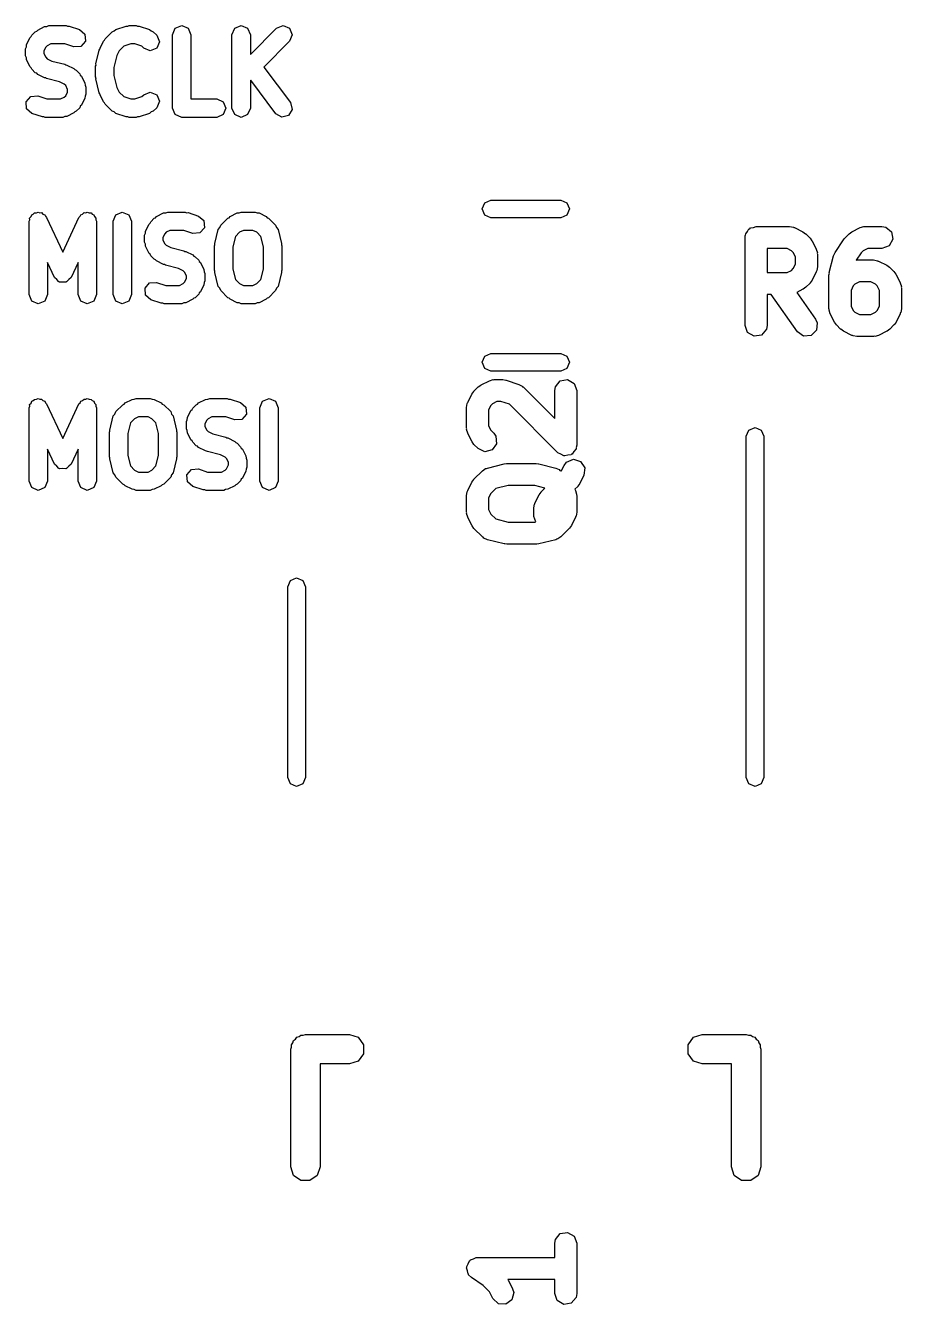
# Model space of a CAD drawing. Extents: x 83.3 to 116.7, y -116.6 to -83.3.
# Drawn here: x 88.6 to 94.56, y -107.74 to -99.03 of the extents above; entities that cross this region are included whole.
import ezdxf

# ---------------------------------------------------------------- set-up
doc = ezdxf.new("R2010")
doc.units = 0
doc.layers.add('BLACK', color=7, linetype='CONTINUOUS')

msp = doc.modelspace()

# ---------------------------------------------------------------- linework, layer by layer
at = {"layer": 'BLACK', "linetype": 'CONTINUOUS'}
for p, q in [((88.6018, -99.1585), (88.6256, -99.1109)), ((88.6256, -99.1109), (88.6334, -99.1041)), ((88.6334, -99.1041), (88.6374, -99.0946)), ((88.6374, -99.0946), (88.6612, -99.0708)), ((88.6612, -99.0708), (88.6707, -99.0669)), ((88.6707, -99.0669), (88.6774, -99.0591)), ((88.6774, -99.0591), (88.725, -99.0353)), ((88.725, -99.0353), (88.7395, -99.0343)), ((88.7395, -99.0343), (88.753, -99.0287)), ((88.753, -99.0287), (88.872, -99.0287)), ((88.872, -99.0287), (88.8815, -99.0326)), ((88.8815, -99.0326), (88.8918, -99.0319)), ((88.8918, -99.0319), (88.9632, -99.0557)), ((88.9632, -99.0557), (88.9994, -99.087)), ((88.9994, -99.087), (89.0027, -99.1348)), ((89.1374, -99.1184), (89.185, -99.0708)), ((89.185, -99.0708), (89.1984, -99.0652)), ((89.1984, -99.0652), (89.2094, -99.0557)), ((89.2094, -99.0557), (89.2808, -99.0319)), ((89.2808, -99.0319), (89.2911, -99.0326)), ((89.2911, -99.0326), (89.3006, -99.0287)), ((89.3006, -99.0287), (89.3482, -99.0287)), ((89.3482, -99.0287), (89.3577, -99.0326)), ((89.3577, -99.0326), (89.368, -99.0319)), ((89.368, -99.0319), (89.4394, -99.0557)), ((89.4394, -99.0557), (89.4504, -99.0652)), ((89.4504, -99.0652), (89.4638, -99.0708)), ((89.4638, -99.0708), (89.4876, -99.0946)), ((89.4876, -99.0946), (89.506, -99.1388)), ((89.5952, -99.0912), (89.6135, -99.047)), ((89.5952, -99.5912), (89.5952, -99.0912)), ((89.6135, -99.047), (89.6577, -99.0287)), ((89.6577, -99.0287), (89.7019, -99.047)), ((89.7019, -99.047), (89.7202, -99.0912)), ((89.7202, -99.0912), (89.7202, -99.5287)), ((90, -99.0912), (90.0183, -99.047)), ((90, -99.5912), (90, -99.0912)), ((90.0183, -99.047), (90.0625, -99.0287)), ((90.0625, -99.0287), (90.1067, -99.047)), ((90.1067, -99.047), (90.125, -99.0912)), ((90.125, -99.226), (90.304, -99.047)), ((90.125, -99.0912), (90.125, -99.226)), ((90.304, -99.047), (90.3482, -99.0287)), ((90.3482, -99.0287), (90.3924, -99.047)), ((90.3924, -99.047), (90.4107, -99.0912)), ((90.4107, -99.0912), (90.3924, -99.1354)), ((88.5952, -99.1864), (88.6008, -99.173)), ((88.5952, -99.234), (88.5952, -99.1864)), ((88.6008, -99.173), (88.6018, -99.1585)), ((88.7329, -99.1758), (88.7202, -99.2012)), ((88.7424, -99.1664), (88.7329, -99.1758)), ((88.7677, -99.1537), (88.7424, -99.1664)), ((88.8619, -99.1537), (88.7677, -99.1537)), ((88.9237, -99.1743), (88.8619, -99.1537)), ((88.9714, -99.1709), (88.9237, -99.1743)), ((89.0027, -99.1348), (88.9714, -99.1709)), ((89.0733, -99.2903), (89.0971, -99.1951)), ((89.0971, -99.1951), (89.1013, -99.1894)), ((89.1013, -99.1894), (89.1018, -99.1823)), ((89.1018, -99.1823), (89.1256, -99.1347)), ((89.1256, -99.1347), (89.1334, -99.1279)), ((89.1334, -99.1279), (89.1374, -99.1184)), ((89.2629, -99.1696), (89.2329, -99.1996)), ((89.3107, -99.1537), (89.2629, -99.1696)), ((89.3381, -99.1537), (89.3107, -99.1537)), ((89.3859, -99.1696), (89.3381, -99.1537)), ((89.3993, -99.183), (89.3859, -99.1696)), ((89.4435, -99.2013), (89.3993, -99.183)), ((89.4876, -99.183), (89.4435, -99.2013)), ((89.506, -99.1388), (89.4876, -99.183)), ((90.3924, -99.1354), (90.2165, -99.3113)), ((88.6008, -99.2475), (88.5952, -99.234)), ((88.6018, -99.262), (88.6008, -99.2475)), ((88.6256, -99.3096), (88.6018, -99.262)), ((88.7202, -99.2012), (88.7202, -99.2193)), ((88.7202, -99.2193), (88.7329, -99.2446)), ((88.7329, -99.2446), (88.7424, -99.2541)), ((88.7424, -99.2541), (88.7748, -99.2703)), ((88.7748, -99.2703), (88.8634, -99.2925)), ((89.2167, -99.2321), (89.1964, -99.3132)), ((89.2329, -99.1996), (89.2167, -99.2321)), ((88.6334, -99.3164), (88.6256, -99.3096)), ((88.6374, -99.3259), (88.6334, -99.3164)), ((88.6612, -99.3497), (88.6374, -99.3259)), ((88.6707, -99.3536), (88.6612, -99.3497)), ((88.6774, -99.3614), (88.6707, -99.3536)), ((88.725, -99.3852), (88.6774, -99.3614)), ((88.8634, -99.2925), (88.8691, -99.2967)), ((88.8691, -99.2967), (88.8762, -99.2972)), ((88.8762, -99.2972), (88.9238, -99.321)), ((88.9238, -99.321), (88.9305, -99.3288)), ((88.9305, -99.3288), (88.94, -99.3327)), ((88.94, -99.3327), (88.9638, -99.3565)), ((88.9638, -99.3565), (88.9678, -99.366)), ((88.9678, -99.366), (88.9755, -99.3728)), ((88.9755, -99.3728), (88.9994, -99.4204)), ((89.0714, -99.3055), (89.0745, -99.2982)), ((89.0714, -99.3769), (89.0714, -99.3055)), ((89.0745, -99.2982), (89.0733, -99.2903)), ((89.1964, -99.3132), (89.1964, -99.3692)), ((89.1964, -99.3692), (89.2167, -99.4503)), ((90.2165, -99.3113), (90.3982, -99.5537)), ((88.7321, -99.3857), (88.725, -99.3852)), ((88.7378, -99.3899), (88.7321, -99.3857)), ((88.8264, -99.4121), (88.7378, -99.3899)), ((88.8588, -99.4283), (88.8264, -99.4121)), ((88.8683, -99.4377), (88.8588, -99.4283)), ((88.881, -99.4631), (88.8683, -99.4377)), ((88.9994, -99.4204), (89.0004, -99.4349)), ((89.0004, -99.4349), (89.006, -99.4483)), ((89.006, -99.4483), (89.006, -99.496)), ((89.0745, -99.3842), (89.0714, -99.3769)), ((89.0733, -99.3921), (89.0745, -99.3842)), ((89.0971, -99.4873), (89.0733, -99.3921)), ((89.2167, -99.4503), (89.2329, -99.4827)), ((90.1272, -99.4006), (90.125, -99.4028)), ((90.125, -99.4028), (90.125, -99.5912)), ((90.2982, -99.6287), (90.1272, -99.4006)), ((88.5984, -99.5476), (88.6298, -99.5115)), ((88.6298, -99.5115), (88.6775, -99.5081)), ((88.6775, -99.5081), (88.7393, -99.5287)), ((88.7393, -99.5287), (88.8335, -99.5287)), ((88.8335, -99.5287), (88.8588, -99.516)), ((88.8588, -99.516), (88.8683, -99.5065)), ((88.8683, -99.5065), (88.881, -99.4812)), ((88.881, -99.4812), (88.881, -99.4631)), ((88.9994, -99.5239), (88.9755, -99.5715)), ((89.0004, -99.5094), (88.9994, -99.5239)), ((89.006, -99.496), (89.0004, -99.5094)), ((89.1013, -99.493), (89.0971, -99.4873)), ((89.1018, -99.5001), (89.1013, -99.493)), ((89.1256, -99.5477), (89.1018, -99.5001)), ((89.2329, -99.4827), (89.2629, -99.5128)), ((89.2629, -99.5128), (89.3107, -99.5287)), ((89.3107, -99.5287), (89.3381, -99.5287)), ((89.3381, -99.5287), (89.3859, -99.5128)), ((89.3859, -99.5128), (89.3993, -99.4994)), ((89.3993, -99.4994), (89.4435, -99.4811)), ((89.4435, -99.4811), (89.4876, -99.4994)), ((89.4876, -99.4994), (89.506, -99.5436)), ((89.506, -99.5436), (89.4876, -99.5878)), ((89.7202, -99.5287), (89.8958, -99.5287)), ((89.8958, -99.5287), (89.94, -99.547)), ((89.94, -99.547), (89.9583, -99.5912)), ((88.6018, -99.5953), (88.5984, -99.5476)), ((88.638, -99.6267), (88.6018, -99.5953)), ((88.7094, -99.6505), (88.638, -99.6267)), ((88.9238, -99.6233), (88.8762, -99.6471)), ((88.9305, -99.6155), (88.9238, -99.6233)), ((88.94, -99.6116), (88.9305, -99.6155)), ((88.9638, -99.5878), (88.94, -99.6116)), ((88.9678, -99.5783), (88.9638, -99.5878)), ((88.9755, -99.5715), (88.9678, -99.5783)), ((89.1334, -99.5545), (89.1256, -99.5477)), ((89.1374, -99.564), (89.1334, -99.5545)), ((89.185, -99.6116), (89.1374, -99.564)), ((89.1984, -99.6171), (89.185, -99.6116)), ((89.2094, -99.6267), (89.1984, -99.6171)), ((89.2808, -99.6505), (89.2094, -99.6267)), ((89.4394, -99.6267), (89.368, -99.6505)), ((89.4504, -99.6171), (89.4394, -99.6267)), ((89.4638, -99.6116), (89.4504, -99.6171)), ((89.4876, -99.5878), (89.4638, -99.6116)), ((89.6135, -99.6354), (89.5952, -99.5912)), ((89.9583, -99.5912), (89.94, -99.6354)), ((90.0183, -99.6354), (90, -99.5912)), ((90.125, -99.5912), (90.1067, -99.6354)), ((90.3394, -99.6531), (90.2982, -99.6287)), ((90.4101, -99.6), (90.3857, -99.6412)), ((90.3982, -99.5537), (90.4101, -99.6)), ((88.7197, -99.6498), (88.7094, -99.6505)), ((88.7292, -99.6537), (88.7197, -99.6498)), ((88.8482, -99.6537), (88.7292, -99.6537)), ((88.8617, -99.6481), (88.8482, -99.6537)), ((88.8762, -99.6471), (88.8617, -99.6481)), ((89.2911, -99.6498), (89.2808, -99.6505)), ((89.3006, -99.6537), (89.2911, -99.6498)), ((89.3482, -99.6537), (89.3006, -99.6537)), ((89.3577, -99.6498), (89.3482, -99.6537)), ((89.368, -99.6505), (89.3577, -99.6498)), ((89.6577, -99.6537), (89.6135, -99.6354)), ((89.8958, -99.6537), (89.6577, -99.6537)), ((89.94, -99.6354), (89.8958, -99.6537)), ((90.0625, -99.6537), (90.0183, -99.6354)), ((90.1067, -99.6354), (90.0625, -99.6537)), ((90.3857, -99.6412), (90.3394, -99.6531)), ((91.7027, -100.277), (91.7203, -100.235)), ((91.7203, -100.235), (91.7627, -100.218)), ((91.7627, -100.218), (92.2373, -100.218)), ((92.2373, -100.218), (92.2797, -100.235)), ((92.2797, -100.235), (92.2973, -100.277)), ((88.6228, -100.34), (88.6321, -100.33)), ((88.6321, -100.33), (88.6374, -100.317)), ((88.6374, -100.317), (88.6476, -100.313)), ((88.6476, -100.313), (88.6551, -100.305)), ((88.6551, -100.305), (88.6688, -100.304)), ((88.6688, -100.304), (88.6815, -100.299)), ((88.6815, -100.299), (88.6918, -100.303)), ((88.6918, -100.303), (88.7029, -100.302)), ((88.7029, -100.302), (88.713, -100.312)), ((88.713, -100.312), (88.7257, -100.317)), ((88.7257, -100.317), (88.73, -100.327)), ((88.73, -100.327), (88.7382, -100.335)), ((88.9582, -100.335), (88.9664, -100.327)), ((88.9664, -100.327), (88.9707, -100.317)), ((88.9707, -100.317), (88.9834, -100.312)), ((88.9834, -100.312), (88.9935, -100.302)), ((88.9935, -100.302), (89.0046, -100.303)), ((89.0046, -100.303), (89.0149, -100.299)), ((89.0149, -100.299), (89.0276, -100.304)), ((89.0276, -100.304), (89.0413, -100.305)), ((89.0413, -100.305), (89.0488, -100.313)), ((89.0488, -100.313), (89.0591, -100.317)), ((89.0591, -100.317), (89.0643, -100.33)), ((89.0643, -100.33), (89.0736, -100.34)), ((89.1905, -100.361), (89.2088, -100.317)), ((89.2088, -100.317), (89.253, -100.299)), ((89.253, -100.299), (89.2972, -100.317)), ((89.2972, -100.317), (89.3155, -100.361)), ((89.4802, -100.337), (89.4869, -100.329)), ((89.4869, -100.329), (89.5345, -100.305)), ((89.5345, -100.305), (89.5491, -100.304)), ((89.5491, -100.304), (89.5625, -100.299)), ((89.5625, -100.299), (89.6815, -100.299)), ((89.6815, -100.299), (89.691, -100.303)), ((89.691, -100.303), (89.7013, -100.302)), ((89.7013, -100.302), (89.7727, -100.326)), ((89.7727, -100.326), (89.8089, -100.357)), ((89.9802, -100.337), (89.9869, -100.329)), ((89.9869, -100.329), (90.0345, -100.305)), ((90.0345, -100.305), (90.0491, -100.304)), ((90.0491, -100.304), (90.0625, -100.299)), ((90.0625, -100.299), (90.1577, -100.299)), ((90.1577, -100.299), (90.1712, -100.304)), ((90.1712, -100.304), (90.1857, -100.305)), ((90.1857, -100.305), (90.2333, -100.329)), ((90.2333, -100.329), (90.24, -100.337)), ((91.7203, -100.32), (91.7027, -100.277)), ((91.7627, -100.337), (91.7203, -100.32)), ((92.2797, -100.32), (92.2373, -100.337)), ((92.2973, -100.277), (92.2797, -100.32)), ((88.619, -100.361), (88.6233, -100.351)), ((88.619, -100.861), (88.619, -100.361)), ((88.6233, -100.351), (88.6228, -100.34)), ((88.7382, -100.335), (88.8482, -100.571)), ((88.8482, -100.571), (88.9582, -100.335)), ((89.0736, -100.34), (89.0731, -100.351)), ((89.0731, -100.351), (89.0774, -100.361)), ((89.0774, -100.361), (89.0774, -100.861)), ((89.1905, -100.861), (89.1905, -100.361)), ((89.3155, -100.361), (89.3155, -100.861)), ((89.4114, -100.428), (89.4352, -100.381)), ((89.4352, -100.381), (89.4429, -100.374)), ((89.4429, -100.374), (89.4469, -100.365)), ((89.4469, -100.365), (89.4707, -100.341)), ((89.4707, -100.341), (89.4802, -100.337)), ((89.8123, -100.405), (89.7809, -100.441)), ((89.8089, -100.357), (89.8123, -100.405)), ((89.8828, -100.513), (89.9066, -100.417)), ((89.9066, -100.417), (89.9166, -100.404)), ((89.9166, -100.404), (89.9231, -100.388)), ((89.9231, -100.388), (89.9707, -100.341)), ((89.9707, -100.341), (89.9802, -100.337)), ((90.24, -100.337), (90.2496, -100.341)), ((90.2496, -100.341), (90.2972, -100.388)), ((90.2972, -100.388), (90.3036, -100.404)), ((90.3036, -100.404), (90.3136, -100.417)), ((90.3136, -100.417), (90.3374, -100.513)), ((92.2373, -100.337), (91.7627, -100.337)), ((93.5092, -100.431), (93.519, -100.414)), ((93.519, -100.414), (93.5253, -100.412)), ((93.5253, -100.412), (93.5297, -100.406)), ((93.5297, -100.406), (93.5489, -100.403)), ((93.5489, -100.403), (93.5672, -100.396)), ((93.5672, -100.396), (93.7958, -100.396)), ((93.7958, -100.396), (93.8214, -100.401)), ((93.8214, -100.401), (93.8248, -100.404)), ((93.8248, -100.404), (93.8293, -100.404)), ((93.8293, -100.404), (93.8864, -100.433)), ((94.2194, -100.433), (94.2765, -100.404)), ((94.2765, -100.404), (94.3015, -100.397)), ((94.3015, -100.397), (94.3058, -100.398)), ((94.3058, -100.398), (94.31, -100.396)), ((94.31, -100.396), (94.4243, -100.396)), ((94.4243, -100.396), (94.45, -100.401)), ((94.45, -100.401), (94.4893, -100.434)), ((89.4048, -100.456), (89.4103, -100.443)), ((89.4048, -100.504), (89.4048, -100.456)), ((89.4103, -100.517), (89.4048, -100.504)), ((89.4103, -100.443), (89.4114, -100.428)), ((89.5424, -100.446), (89.5298, -100.471)), ((89.5298, -100.471), (89.5298, -100.489)), ((89.5298, -100.489), (89.5424, -100.515)), ((89.5519, -100.436), (89.5424, -100.446)), ((89.5773, -100.424), (89.5519, -100.436)), ((89.6714, -100.424), (89.5773, -100.424)), ((89.7332, -100.444), (89.6714, -100.424)), ((89.7809, -100.441), (89.7332, -100.444)), ((90.0237, -100.465), (90.006, -100.536)), ((90.0519, -100.436), (90.0237, -100.465)), ((90.0773, -100.424), (90.0519, -100.436)), ((90.143, -100.424), (90.0773, -100.424)), ((90.1683, -100.436), (90.143, -100.424)), ((90.1965, -100.465), (90.1683, -100.436)), ((90.2143, -100.536), (90.1965, -100.465)), ((93.4922, -100.471), (93.4939, -100.462)), ((93.4922, -101.071), (93.4922, -100.471)), ((93.4933, -100.458), (93.495, -100.456)), ((93.4939, -100.462), (93.4933, -100.458)), ((93.495, -100.456), (93.4967, -100.446)), ((93.4967, -100.446), (93.5092, -100.431)), ((93.8864, -100.433), (93.9044, -100.446)), ((93.9044, -100.446), (93.9059, -100.447)), ((93.9059, -100.447), (93.9345, -100.476)), ((93.9345, -100.476), (93.9474, -100.494)), ((93.9474, -100.494), (93.9486, -100.495)), ((93.9486, -100.495), (93.9771, -100.552)), ((94.1048, -100.573), (94.1619, -100.487)), ((94.1619, -100.487), (94.1698, -100.479)), ((94.1698, -100.479), (94.1713, -100.476)), ((94.1713, -100.476), (94.1999, -100.447)), ((94.1999, -100.447), (94.2182, -100.434)), ((94.2182, -100.434), (94.2194, -100.433)), ((94.4982, -100.484), (94.4725, -100.529)), ((94.4893, -100.434), (94.4982, -100.484)), ((89.4114, -100.532), (89.4103, -100.517)), ((89.4352, -100.58), (89.4114, -100.532)), ((89.4429, -100.586), (89.4352, -100.58)), ((89.4469, -100.596), (89.4429, -100.586)), ((89.5424, -100.515), (89.5519, -100.524)), ((89.5519, -100.524), (89.5843, -100.54)), ((89.5843, -100.54), (89.6729, -100.562)), ((89.6729, -100.562), (89.6786, -100.567)), ((89.6786, -100.567), (89.6857, -100.567)), ((89.6857, -100.567), (89.7333, -100.591)), ((89.7333, -100.591), (89.74, -100.599)), ((89.881, -100.528), (89.884, -100.521)), ((89.881, -100.695), (89.881, -100.528)), ((89.884, -100.521), (89.8828, -100.513)), ((90.006, -100.536), (90.006, -100.687)), ((90.2143, -100.687), (90.2143, -100.536)), ((90.3374, -100.513), (90.3363, -100.521)), ((90.3363, -100.521), (90.3393, -100.528)), ((90.3393, -100.528), (90.3393, -100.695)), ((93.6422, -100.546), (93.6422, -100.711)), ((93.7781, -100.546), (93.6422, -100.546)), ((93.8085, -100.562), (93.7781, -100.546)), ((93.8198, -100.573), (93.8085, -100.562)), ((93.835, -100.603), (93.8198, -100.573)), ((93.9771, -100.552), (93.9846, -100.577)), ((93.9846, -100.577), (93.9835, -100.581)), ((93.9835, -100.581), (93.985, -100.586)), ((93.985, -100.586), (93.985, -100.671)), ((94.0944, -100.596), (94.1047, -100.573)), ((94.1047, -100.573), (94.1048, -100.573)), ((94.2826, -100.576), (94.2493, -100.626)), ((94.2973, -100.562), (94.2826, -100.576)), ((94.3277, -100.546), (94.2973, -100.562)), ((94.4243, -100.546), (94.3277, -100.546)), ((94.4725, -100.529), (94.4243, -100.546)), ((88.7916, -100.745), (88.744, -100.643)), ((88.744, -100.643), (88.744, -100.861)), ((88.9524, -100.643), (88.9048, -100.745)), ((88.9524, -100.861), (88.9524, -100.643)), ((89.4707, -100.62), (89.4469, -100.596)), ((89.4802, -100.624), (89.4707, -100.62)), ((89.4869, -100.631), (89.4802, -100.624)), ((89.5345, -100.655), (89.4869, -100.631)), ((89.5416, -100.656), (89.5345, -100.655)), ((89.5473, -100.66), (89.5416, -100.656)), ((89.6359, -100.682), (89.5473, -100.66)), ((89.74, -100.599), (89.7496, -100.603)), ((89.7496, -100.603), (89.7734, -100.627)), ((89.7734, -100.627), (89.7773, -100.636)), ((89.7773, -100.636), (89.7851, -100.643)), ((89.7851, -100.643), (89.8089, -100.69)), ((93.8198, -100.684), (93.835, -100.654)), ((93.835, -100.654), (93.835, -100.603)), ((93.985, -100.671), (93.9805, -100.697)), ((94.0659, -100.71), (94.0944, -100.596)), ((94.2493, -100.626), (94.2529, -100.625)), ((94.2529, -100.625), (94.3672, -100.625)), ((94.3672, -100.625), (94.3928, -100.63)), ((94.3928, -100.63), (94.3963, -100.632)), ((94.3963, -100.632), (94.4007, -100.633)), ((94.4007, -100.633), (94.4579, -100.661)), ((94.4579, -100.661), (94.4759, -100.675)), ((94.4759, -100.675), (94.4774, -100.676)), ((94.4774, -100.676), (94.5059, -100.704)), ((88.8073, -100.759), (88.7916, -100.745)), ((88.8218, -100.775), (88.8073, -100.759)), ((88.8891, -100.759), (88.8746, -100.775)), ((88.9048, -100.745), (88.8891, -100.759)), ((89.6683, -100.698), (89.6359, -100.682)), ((89.6778, -100.708), (89.6683, -100.698)), ((89.6905, -100.733), (89.6778, -100.708)), ((89.6778, -100.777), (89.6905, -100.751)), ((89.6905, -100.751), (89.6905, -100.733)), ((89.8089, -100.69), (89.8099, -100.705)), ((89.8099, -100.705), (89.8155, -100.718)), ((89.8155, -100.766), (89.8099, -100.779)), ((89.8155, -100.718), (89.8155, -100.766)), ((89.884, -100.702), (89.881, -100.695)), ((89.8828, -100.71), (89.884, -100.702)), ((89.9066, -100.805), (89.8828, -100.71)), ((90.006, -100.687), (90.0237, -100.758)), ((90.0237, -100.758), (90.0519, -100.786)), ((90.1683, -100.786), (90.1965, -100.758)), ((90.1965, -100.758), (90.2143, -100.687)), ((90.3374, -100.71), (90.3136, -100.805)), ((90.3393, -100.695), (90.3363, -100.702)), ((90.3363, -100.702), (90.3374, -100.71)), ((93.6422, -100.711), (93.7781, -100.711)), ((93.7781, -100.711), (93.8085, -100.696)), ((93.8085, -100.696), (93.8198, -100.684)), ((93.9486, -100.762), (93.9352, -100.78)), ((93.9771, -100.705), (93.9486, -100.762)), ((93.9776, -100.701), (93.9771, -100.705)), ((93.9805, -100.697), (93.9776, -100.701)), ((94.0636, -100.729), (94.0662, -100.714)), ((94.0636, -100.957), (94.0636, -100.729)), ((94.0662, -100.714), (94.0659, -100.71)), ((94.5059, -100.704), (94.5188, -100.722)), ((94.5188, -100.722), (94.52, -100.724)), ((94.52, -100.724), (94.5486, -100.781)), ((88.8247, -100.775), (88.8218, -100.775)), ((88.8269, -100.777), (88.8247, -100.775)), ((88.8482, -100.776), (88.8269, -100.777)), ((88.8696, -100.777), (88.8482, -100.776)), ((88.8717, -100.775), (88.8696, -100.777)), ((88.8746, -100.775), (88.8717, -100.775)), ((89.408, -100.818), (89.4393, -100.781)), ((89.4114, -100.865), (89.408, -100.818)), ((89.4393, -100.781), (89.487, -100.778)), ((89.487, -100.778), (89.5488, -100.799)), ((89.5488, -100.799), (89.643, -100.799)), ((89.643, -100.799), (89.6683, -100.786)), ((89.6683, -100.786), (89.6778, -100.777)), ((89.7773, -100.848), (89.7734, -100.858)), ((89.7851, -100.842), (89.7773, -100.848)), ((89.8089, -100.794), (89.7851, -100.842)), ((89.8099, -100.779), (89.8089, -100.794)), ((89.9166, -100.818), (89.9066, -100.805)), ((89.9231, -100.834), (89.9166, -100.818)), ((89.9707, -100.882), (89.9231, -100.834)), ((90.0519, -100.786), (90.0773, -100.799)), ((90.0773, -100.799), (90.143, -100.799)), ((90.143, -100.799), (90.1683, -100.786)), ((90.2972, -100.834), (90.2496, -100.882)), ((90.3036, -100.818), (90.2972, -100.834)), ((90.3136, -100.805), (90.3036, -100.818)), ((93.8864, -100.824), (93.8436, -100.846)), ((93.8436, -100.846), (93.9715, -101.028)), ((93.8876, -100.823), (93.8864, -100.824)), ((93.9059, -100.81), (93.8876, -100.823)), ((93.9345, -100.782), (93.9059, -100.81)), ((93.9352, -100.78), (93.9345, -100.782)), ((94.2288, -100.802), (94.2136, -100.832)), ((94.2136, -100.832), (94.2136, -100.939)), ((94.2402, -100.79), (94.2288, -100.802)), ((94.2706, -100.775), (94.2402, -100.79)), ((94.3495, -100.775), (94.2706, -100.775)), ((94.3799, -100.79), (94.3495, -100.775)), ((94.3913, -100.802), (94.3799, -100.79)), ((94.4065, -100.832), (94.3913, -100.802)), ((94.4065, -100.939), (94.4065, -100.832)), ((94.5486, -100.781), (94.556, -100.806)), ((94.556, -100.806), (94.5549, -100.81)), ((94.5549, -100.81), (94.5565, -100.814)), ((94.5565, -100.814), (94.5565, -100.957)), ((88.6374, -100.905), (88.619, -100.861)), ((88.6815, -100.924), (88.6374, -100.905)), ((88.7257, -100.905), (88.6815, -100.924)), ((88.744, -100.861), (88.7257, -100.905)), ((88.9707, -100.905), (88.9524, -100.861)), ((89.0149, -100.924), (88.9707, -100.905)), ((89.0591, -100.905), (89.0149, -100.924)), ((89.0774, -100.861), (89.0591, -100.905)), ((89.2088, -100.905), (89.1905, -100.861)), ((89.253, -100.924), (89.2088, -100.905)), ((89.2972, -100.905), (89.253, -100.924)), ((89.3155, -100.861), (89.2972, -100.905)), ((89.4475, -100.897), (89.4114, -100.865)), ((89.5189, -100.92), (89.4475, -100.897)), ((89.5292, -100.92), (89.5189, -100.92)), ((89.5387, -100.924), (89.5292, -100.92)), ((89.6577, -100.924), (89.5387, -100.924)), ((89.6712, -100.918), (89.6577, -100.924)), ((89.6857, -100.917), (89.6712, -100.918)), ((89.7333, -100.893), (89.6857, -100.917)), ((89.74, -100.886), (89.7333, -100.893)), ((89.7496, -100.882), (89.74, -100.886)), ((89.7734, -100.858), (89.7496, -100.882)), ((89.9802, -100.886), (89.9707, -100.882)), ((89.9869, -100.893), (89.9802, -100.886)), ((90.0345, -100.917), (89.9869, -100.893)), ((90.0491, -100.918), (90.0345, -100.917)), ((90.0625, -100.924), (90.0491, -100.918)), ((90.1577, -100.924), (90.0625, -100.924)), ((90.1712, -100.918), (90.1577, -100.924)), ((90.1857, -100.917), (90.1712, -100.918)), ((90.2333, -100.893), (90.1857, -100.917)), ((90.24, -100.886), (90.2333, -100.893)), ((90.2496, -100.882), (90.24, -100.886)), ((93.671, -100.861), (93.6422, -100.861)), ((93.6422, -100.861), (93.6422, -101.071)), ((93.8486, -101.114), (93.671, -100.861)), ((94.2136, -100.939), (94.2288, -100.97)), ((94.3913, -100.97), (94.4065, -100.939)), ((94.0651, -100.961), (94.0636, -100.957)), ((94.0641, -100.966), (94.0651, -100.961)), ((94.0715, -100.991), (94.0641, -100.966)), ((94.1001, -101.048), (94.0715, -100.991)), ((94.2288, -100.97), (94.2402, -100.981)), ((94.2402, -100.981), (94.2706, -100.996)), ((94.2706, -100.996), (94.3495, -100.996)), ((94.3495, -100.996), (94.3799, -100.981)), ((94.3799, -100.981), (94.3913, -100.97)), ((94.5486, -100.991), (94.52, -101.048)), ((94.5491, -100.986), (94.5486, -100.991)), ((94.5519, -100.983), (94.5491, -100.986)), ((94.5565, -100.957), (94.5519, -100.983)), ((93.5097, -101.12), (93.4922, -101.071)), ((93.6377, -101.097), (93.6047, -101.136)), ((93.6422, -101.071), (93.6377, -101.097)), ((93.8906, -101.144), (93.8486, -101.114)), ((93.978, -101.103), (93.9417, -101.139)), ((93.9715, -101.028), (93.9825, -101.052)), ((93.9825, -101.052), (93.978, -101.103)), ((94.1013, -101.049), (94.1001, -101.048)), ((94.1142, -101.067), (94.1013, -101.049)), ((94.1427, -101.096), (94.1142, -101.067)), ((94.1442, -101.097), (94.1427, -101.096)), ((94.1622, -101.11), (94.1442, -101.097)), ((94.2194, -101.139), (94.1622, -101.11)), ((94.4579, -101.11), (94.4007, -101.139)), ((94.459, -101.109), (94.4579, -101.11)), ((94.4774, -101.096), (94.459, -101.109)), ((94.5059, -101.067), (94.4774, -101.096)), ((94.5066, -101.066), (94.5059, -101.067)), ((94.52, -101.048), (94.5066, -101.066)), ((93.5542, -101.145), (93.5097, -101.12)), ((93.6047, -101.136), (93.5542, -101.145)), ((93.9417, -101.139), (93.8906, -101.144)), ((94.2238, -101.139), (94.2194, -101.139)), ((94.2272, -101.142), (94.2238, -101.139)), ((94.2529, -101.146), (94.2272, -101.142)), ((94.3672, -101.146), (94.2529, -101.146)), ((94.3714, -101.145), (94.3672, -101.146)), ((94.3758, -101.146), (94.3714, -101.145)), ((94.4007, -101.139), (94.3758, -101.146)), ((91.7027, -101.322), (91.7203, -101.28)), ((91.7203, -101.28), (91.7627, -101.262)), ((91.7627, -101.262), (92.2373, -101.262)), ((92.2373, -101.262), (92.2797, -101.28)), ((92.2797, -101.28), (92.2973, -101.322)), ((91.7203, -101.365), (91.7027, -101.322)), ((91.7627, -101.382), (91.7203, -101.365)), ((92.2797, -101.365), (92.2373, -101.382)), ((92.2973, -101.322), (92.2797, -101.365)), ((91.695, -101.476), (91.7522, -101.447)), ((91.7522, -101.447), (91.7771, -101.44)), ((92.2373, -101.382), (91.7627, -101.382)), ((91.7771, -101.44), (91.7815, -101.441)), ((91.7815, -101.441), (91.7857, -101.439)), ((91.7857, -101.439), (91.8429, -101.439)), ((91.8429, -101.439), (91.8649, -101.443)), ((91.8649, -101.443), (91.8666, -101.443)), ((91.8666, -101.443), (91.9523, -101.472)), ((92.201, -101.489), (92.2339, -101.449)), ((92.2339, -101.449), (92.2845, -101.44)), ((92.2845, -101.44), (92.3289, -101.466)), ((91.6043, -101.595), (91.6329, -101.538)), ((91.6329, -101.538), (91.6463, -101.52)), ((91.6463, -101.52), (91.647, -101.518)), ((91.647, -101.518), (91.6755, -101.49)), ((91.6755, -101.49), (91.6939, -101.477)), ((91.6939, -101.477), (91.695, -101.476)), ((91.9523, -101.472), (91.9752, -101.484)), ((91.9752, -101.484), (91.9775, -101.488)), ((91.9775, -101.488), (91.9816, -101.49)), ((91.9816, -101.49), (92.1964, -101.705)), ((92.1964, -101.514), (92.201, -101.489)), ((92.1964, -101.705), (92.1964, -101.514)), ((92.3289, -101.466), (92.3464, -101.514)), ((92.3464, -101.514), (92.3464, -101.886)), ((88.619, -101.631), (88.6233, -101.621)), ((88.619, -102.131), (88.619, -101.631)), ((88.6228, -101.61), (88.6321, -101.6)), ((88.6233, -101.621), (88.6228, -101.61)), ((88.6321, -101.6), (88.6374, -101.587)), ((88.6374, -101.587), (88.6476, -101.583)), ((88.6476, -101.583), (88.6551, -101.575)), ((88.6551, -101.575), (88.6688, -101.574)), ((88.6688, -101.574), (88.6815, -101.569)), ((88.6815, -101.569), (88.6918, -101.573)), ((88.6918, -101.573), (88.7029, -101.572)), ((88.7029, -101.572), (88.713, -101.582)), ((88.713, -101.582), (88.7257, -101.587)), ((88.7257, -101.587), (88.73, -101.597)), ((88.73, -101.597), (88.7382, -101.605)), ((88.7382, -101.605), (88.8482, -101.841)), ((88.8482, -101.841), (88.9582, -101.605)), ((88.9582, -101.605), (88.9664, -101.597)), ((88.9664, -101.597), (88.9707, -101.587)), ((88.9707, -101.587), (88.9834, -101.582)), ((88.9834, -101.582), (88.9935, -101.572)), ((88.9935, -101.572), (89.0046, -101.573)), ((89.0046, -101.573), (89.0149, -101.569)), ((89.0149, -101.569), (89.0276, -101.574)), ((89.0276, -101.574), (89.0413, -101.575)), ((89.0413, -101.575), (89.0488, -101.583)), ((89.0488, -101.583), (89.0591, -101.587)), ((89.0591, -101.587), (89.0643, -101.6)), ((89.0643, -101.6), (89.0736, -101.61)), ((89.0736, -101.61), (89.0731, -101.621)), ((89.0731, -101.621), (89.0774, -101.631)), ((89.0774, -101.631), (89.0774, -102.131)), ((89.2088, -101.658), (89.2564, -101.611)), ((89.2564, -101.611), (89.2659, -101.607)), ((89.2659, -101.607), (89.2726, -101.599)), ((89.2726, -101.599), (89.3203, -101.575)), ((89.3203, -101.575), (89.3348, -101.574)), ((89.3348, -101.574), (89.3482, -101.569)), ((89.3482, -101.569), (89.4435, -101.569)), ((89.4435, -101.569), (89.4569, -101.574)), ((89.4569, -101.574), (89.4714, -101.575)), ((89.4714, -101.575), (89.519, -101.599)), ((89.519, -101.599), (89.5258, -101.607)), ((89.5258, -101.607), (89.5353, -101.611)), ((89.5353, -101.611), (89.5829, -101.658)), ((89.7287, -101.644), (89.7326, -101.635)), ((89.7326, -101.635), (89.7564, -101.611)), ((89.7564, -101.611), (89.7659, -101.607)), ((89.7659, -101.607), (89.7726, -101.599)), ((89.7726, -101.599), (89.8203, -101.575)), ((89.8203, -101.575), (89.8348, -101.574)), ((89.8348, -101.574), (89.8482, -101.569)), ((89.8482, -101.569), (89.9673, -101.569)), ((89.9673, -101.569), (89.9768, -101.573)), ((89.9768, -101.573), (89.987, -101.572)), ((89.987, -101.572), (90.0585, -101.596)), ((90.0585, -101.596), (90.0946, -101.627)), ((90.0946, -101.627), (90.098, -101.675)), ((90.1905, -101.631), (90.2088, -101.587)), ((90.1905, -102.131), (90.1905, -101.631)), ((90.2088, -101.587), (90.253, -101.569)), ((90.253, -101.569), (90.2972, -101.587)), ((90.2972, -101.587), (90.3155, -101.631)), ((90.3155, -101.631), (90.3155, -102.131)), ((91.5964, -101.629), (91.601, -101.603)), ((91.5964, -101.771), (91.5964, -101.629)), ((91.601, -101.603), (91.6038, -101.599)), ((91.6038, -101.599), (91.6043, -101.595)), ((91.7616, -101.616), (91.7464, -101.646)), ((91.773, -101.604), (91.7616, -101.616)), ((91.8034, -101.589), (91.773, -101.604)), ((91.8307, -101.589), (91.8034, -101.589)), ((91.8881, -101.608), (91.8307, -101.589)), ((92.2184, -101.939), (91.8881, -101.608)), ((89.1685, -101.783), (89.1923, -101.687)), ((89.1923, -101.687), (89.2023, -101.674)), ((89.2023, -101.674), (89.2088, -101.658)), ((89.3376, -101.706), (89.3094, -101.735)), ((89.363, -101.694), (89.3376, -101.706)), ((89.4287, -101.694), (89.363, -101.694)), ((89.454, -101.706), (89.4287, -101.694)), ((89.4823, -101.735), (89.454, -101.706)), ((89.5829, -101.658), (89.5893, -101.674)), ((89.5893, -101.674), (89.5993, -101.687)), ((89.5993, -101.687), (89.6231, -101.783)), ((89.6905, -101.726), (89.696, -101.713)), ((89.696, -101.713), (89.6971, -101.698)), ((89.6971, -101.698), (89.7209, -101.651)), ((89.7209, -101.651), (89.7287, -101.644)), ((89.8282, -101.716), (89.8155, -101.741)), ((89.8376, -101.706), (89.8282, -101.716)), ((89.863, -101.694), (89.8376, -101.706)), ((89.9571, -101.694), (89.863, -101.694)), ((90.0189, -101.714), (89.9571, -101.694)), ((90.0666, -101.711), (90.0189, -101.714)), ((90.098, -101.675), (90.0666, -101.711)), ((91.7464, -101.646), (91.7464, -101.754)), ((89.1667, -101.798), (89.1697, -101.791)), ((89.1667, -101.965), (89.1667, -101.798)), ((89.1697, -101.791), (89.1685, -101.783)), ((89.3094, -101.735), (89.2917, -101.806)), ((89.2917, -101.806), (89.2917, -101.957)), ((89.5, -101.806), (89.4823, -101.735)), ((89.5, -101.957), (89.5, -101.806)), ((89.6231, -101.783), (89.622, -101.791)), ((89.622, -101.791), (89.625, -101.798)), ((89.625, -101.798), (89.625, -101.965)), ((89.6905, -101.774), (89.6905, -101.726)), ((89.696, -101.787), (89.6905, -101.774)), ((89.6971, -101.802), (89.696, -101.787)), ((89.7209, -101.85), (89.6971, -101.802)), ((89.8155, -101.741), (89.8155, -101.759)), ((89.8155, -101.759), (89.8282, -101.785)), ((89.8282, -101.785), (89.8376, -101.794)), ((89.8376, -101.794), (89.87, -101.81)), ((89.87, -101.81), (89.9586, -101.832)), ((91.598, -101.776), (91.5964, -101.771)), ((91.5969, -101.78), (91.598, -101.776)), ((91.6043, -101.805), (91.5969, -101.78)), ((91.6329, -101.862), (91.6043, -101.805)), ((91.7464, -101.754), (91.7616, -101.784)), ((91.7616, -101.784), (91.7816, -101.804)), ((91.7816, -101.804), (91.7965, -101.825)), ((93.5, -101.825), (93.5176, -101.783)), ((93.5176, -101.783), (93.56, -101.765)), ((93.56, -101.765), (93.6024, -101.783)), ((93.6024, -101.783), (93.62, -101.825)), ((89.7287, -101.856), (89.7209, -101.85)), ((89.7326, -101.866), (89.7287, -101.856)), ((89.7564, -101.89), (89.7326, -101.866)), ((89.7659, -101.894), (89.7564, -101.89)), ((89.7726, -101.901), (89.7659, -101.894)), ((89.9586, -101.832), (89.9643, -101.837)), ((89.9643, -101.837), (89.9714, -101.837)), ((89.9714, -101.837), (90.019, -101.861)), ((90.019, -101.861), (90.0258, -101.869)), ((90.0258, -101.869), (90.0353, -101.873)), ((90.0353, -101.873), (90.0591, -101.897)), ((90.0591, -101.897), (90.063, -101.906)), ((91.6341, -101.863), (91.6329, -101.862)), ((91.647, -101.882), (91.6341, -101.863)), ((91.6755, -101.91), (91.647, -101.882)), ((91.801, -101.877), (91.7716, -101.919)), ((91.7965, -101.825), (91.801, -101.877)), ((92.3464, -101.886), (92.3436, -101.902)), ((93.5, -104.15), (93.5, -101.825)), ((93.62, -101.825), (93.62, -104.15)), ((88.7916, -102.015), (88.744, -101.913)), ((88.744, -101.913), (88.744, -102.131)), ((88.9524, -101.913), (88.9048, -102.015)), ((88.9524, -102.131), (88.9524, -101.913)), ((89.1697, -101.972), (89.1667, -101.965)), ((89.1685, -101.98), (89.1697, -101.972)), ((89.1923, -102.075), (89.1685, -101.98)), ((89.2917, -101.957), (89.3094, -102.028)), ((89.4823, -102.028), (89.5, -101.957)), ((89.6231, -101.98), (89.5993, -102.075)), ((89.625, -101.965), (89.622, -101.972)), ((89.622, -101.972), (89.6231, -101.98)), ((89.8203, -101.925), (89.7726, -101.901)), ((89.8273, -101.926), (89.8203, -101.925)), ((89.8331, -101.93), (89.8273, -101.926)), ((89.9216, -101.952), (89.8331, -101.93)), ((89.954, -101.968), (89.9216, -101.952)), ((89.9635, -101.978), (89.954, -101.968)), ((89.9762, -102.003), (89.9635, -101.978)), ((90.063, -101.906), (90.0708, -101.913)), ((90.0708, -101.913), (90.0946, -101.96)), ((90.0946, -101.96), (90.0956, -101.975)), ((90.0956, -101.975), (90.1012, -101.988)), ((91.722, -101.932), (91.6755, -101.91)), ((91.7716, -101.919), (91.722, -101.932)), ((92.2388, -101.948), (92.2184, -101.939)), ((92.2584, -101.96), (92.2388, -101.948)), ((92.2618, -101.959), (92.2584, -101.96)), ((92.2649, -101.96), (92.2618, -101.959)), ((92.2867, -101.955), (92.2649, -101.96)), ((92.277, -102.003), (92.3241, -101.982)), ((92.3089, -101.951), (92.2867, -101.955)), ((92.3111, -101.948), (92.3089, -101.951)), ((92.3144, -101.947), (92.3111, -101.948)), ((92.3274, -101.929), (92.3144, -101.947)), ((92.3241, -101.982), (92.3733, -101.997)), ((92.3419, -101.911), (92.3274, -101.929)), ((92.3427, -101.907), (92.3419, -101.911)), ((92.3439, -101.905), (92.3427, -101.907)), ((92.3436, -101.902), (92.3439, -101.905)), ((88.8073, -102.029), (88.7916, -102.015)), ((88.8218, -102.045), (88.8073, -102.029)), ((88.8247, -102.045), (88.8218, -102.045)), ((88.8269, -102.047), (88.8247, -102.045)), ((88.8482, -102.046), (88.8269, -102.047)), ((88.8696, -102.047), (88.8482, -102.046)), ((88.8717, -102.045), (88.8696, -102.047)), ((88.8746, -102.045), (88.8717, -102.045)), ((88.8891, -102.029), (88.8746, -102.045)), ((88.9048, -102.015), (88.8891, -102.029)), ((89.3094, -102.028), (89.3376, -102.056)), ((89.3376, -102.056), (89.363, -102.069)), ((89.363, -102.069), (89.4287, -102.069)), ((89.4287, -102.069), (89.454, -102.056)), ((89.454, -102.056), (89.4823, -102.028)), ((89.6937, -102.088), (89.725, -102.051)), ((89.725, -102.051), (89.7727, -102.048)), ((89.7727, -102.048), (89.8345, -102.069)), ((89.8345, -102.069), (89.9287, -102.069)), ((89.9287, -102.069), (89.954, -102.056)), ((89.954, -102.056), (89.9635, -102.047)), ((89.9635, -102.047), (89.9762, -102.021)), ((89.9762, -102.021), (89.9762, -102.003)), ((90.0946, -102.064), (90.0708, -102.112)), ((90.0956, -102.049), (90.0946, -102.064)), ((90.1012, -102.036), (90.0956, -102.049)), ((90.1012, -101.988), (90.1012, -102.036)), ((91.647, -102.118), (91.7041, -102.061)), ((91.7041, -102.061), (91.7254, -102.046)), ((91.7254, -102.046), (91.7328, -102.046)), ((91.7328, -102.046), (91.739, -102.042)), ((91.739, -102.042), (91.8532, -102.013)), ((91.8532, -102.013), (91.8682, -102.012)), ((91.8682, -102.012), (91.8714, -102.011)), ((91.8714, -102.011), (92.0714, -102.011)), ((92.0714, -102.011), (92.0862, -102.013)), ((92.0862, -102.013), (92.0896, -102.013)), ((92.0896, -102.013), (92.2039, -102.042)), ((92.2039, -102.042), (92.2277, -102.052)), ((92.2277, -102.052), (92.232, -102.058)), ((92.232, -102.058), (92.2387, -102.061)), ((92.2387, -102.061), (92.2414, -102.064)), ((92.2414, -102.064), (92.2615, -102.024)), ((92.2615, -102.024), (92.277, -102.003)), ((92.3733, -101.997), (92.4015, -102.04)), ((92.4015, -102.04), (92.3957, -102.091)), ((88.6374, -102.175), (88.619, -102.131)), ((88.744, -102.131), (88.7257, -102.175)), ((88.9707, -102.175), (88.9524, -102.131)), ((89.0774, -102.131), (89.0591, -102.175)), ((89.2023, -102.088), (89.1923, -102.075)), ((89.2088, -102.104), (89.2023, -102.088)), ((89.2564, -102.152), (89.2088, -102.104)), ((89.2659, -102.156), (89.2564, -102.152)), ((89.2726, -102.163), (89.2659, -102.156)), ((89.5258, -102.156), (89.519, -102.163)), ((89.5353, -102.152), (89.5258, -102.156)), ((89.5829, -102.104), (89.5353, -102.152)), ((89.5893, -102.088), (89.5829, -102.104)), ((89.5993, -102.075), (89.5893, -102.088)), ((89.6971, -102.135), (89.6937, -102.088)), ((89.7332, -102.167), (89.6971, -102.135)), ((90.0258, -102.156), (90.019, -102.163)), ((90.0353, -102.152), (90.0258, -102.156)), ((90.0591, -102.128), (90.0353, -102.152)), ((90.063, -102.118), (90.0591, -102.128)), ((90.0708, -102.112), (90.063, -102.118)), ((90.2088, -102.175), (90.1905, -102.131)), ((90.3155, -102.131), (90.2972, -102.175)), ((91.6043, -102.195), (91.6329, -102.138)), ((91.6329, -102.138), (91.6463, -102.12)), ((91.6463, -102.12), (91.647, -102.118)), ((92.3671, -102.148), (92.3537, -102.166)), ((92.3957, -102.091), (92.3671, -102.148)), ((88.6815, -102.194), (88.6374, -102.175)), ((88.7257, -102.175), (88.6815, -102.194)), ((89.0149, -102.194), (88.9707, -102.175)), ((89.0591, -102.175), (89.0149, -102.194)), ((89.3203, -102.187), (89.2726, -102.163)), ((89.3348, -102.188), (89.3203, -102.187)), ((89.3482, -102.194), (89.3348, -102.188)), ((89.4435, -102.194), (89.3482, -102.194)), ((89.4569, -102.188), (89.4435, -102.194)), ((89.4714, -102.187), (89.4569, -102.188)), ((89.519, -102.163), (89.4714, -102.187)), ((89.8046, -102.19), (89.7332, -102.167)), ((89.8149, -102.19), (89.8046, -102.19)), ((89.8244, -102.194), (89.8149, -102.19)), ((89.9435, -102.194), (89.8244, -102.194)), ((89.9569, -102.188), (89.9435, -102.194)), ((89.9714, -102.187), (89.9569, -102.188)), ((90.019, -102.163), (89.9714, -102.187)), ((90.253, -102.194), (90.2088, -102.175)), ((90.2972, -102.175), (90.253, -102.194)), ((91.5964, -102.229), (91.601, -102.203)), ((91.5964, -102.343), (91.5964, -102.229)), ((91.601, -102.203), (91.6038, -102.199)), ((91.6038, -102.199), (91.6043, -102.195)), ((91.7616, -102.216), (91.7464, -102.246)), ((91.7464, -102.246), (91.7464, -102.325)), ((91.7955, -102.182), (91.7616, -102.216)), ((91.8807, -102.161), (91.7955, -102.182)), ((92.0622, -102.161), (91.8807, -102.161)), ((92.0615, -102.281), (92.0901, -102.224)), ((92.1304, -102.178), (92.0622, -102.161)), ((92.0901, -102.224), (92.1034, -102.206)), ((92.1034, -102.206), (92.1041, -102.204)), ((92.1041, -102.204), (92.1304, -102.178)), ((92.353, -102.167), (92.3341, -102.186)), ((92.3341, -102.186), (92.3385, -102.195)), ((92.3385, -102.195), (92.3459, -102.22)), ((92.3459, -102.22), (92.3449, -102.224)), ((92.3449, -102.224), (92.3464, -102.229)), ((92.3464, -102.229), (92.3464, -102.343)), ((92.3537, -102.166), (92.353, -102.167)), ((91.7464, -102.325), (91.7616, -102.356)), ((92.0536, -102.314), (92.0581, -102.289)), ((92.0536, -102.371), (92.0536, -102.314)), ((92.0581, -102.289), (92.061, -102.285)), ((92.061, -102.285), (92.0615, -102.281)), ((91.598, -102.347), (91.5964, -102.343)), ((91.5969, -102.351), (91.598, -102.347)), ((91.6043, -102.376), (91.5969, -102.351)), ((91.6329, -102.434), (91.6043, -102.376)), ((91.7616, -102.356), (91.7955, -102.389)), ((91.7955, -102.389), (91.8807, -102.411)), ((91.8807, -102.411), (92.0622, -102.411)), ((92.0674, -102.409), (92.0536, -102.371)), ((92.0622, -102.411), (92.0674, -102.409)), ((92.3385, -102.376), (92.3099, -102.434)), ((92.339, -102.372), (92.3385, -102.376)), ((92.3419, -102.369), (92.339, -102.372)), ((92.3464, -102.343), (92.3419, -102.369)), ((91.6341, -102.435), (91.6329, -102.434)), ((91.647, -102.453), (91.6341, -102.435)), ((91.7041, -102.51), (91.647, -102.453)), ((92.2959, -102.453), (92.2387, -102.51)), ((92.2966, -102.452), (92.2959, -102.453)), ((92.3099, -102.434), (92.2966, -102.452)), ((91.7108, -102.513), (91.7041, -102.51)), ((91.7152, -102.519), (91.7108, -102.513)), ((91.739, -102.53), (91.7152, -102.519)), ((91.8532, -102.558), (91.739, -102.53)), ((91.8567, -102.558), (91.8532, -102.558)), ((91.8714, -102.561), (91.8567, -102.558)), ((92.0714, -102.561), (91.8714, -102.561)), ((92.0747, -102.56), (92.0714, -102.561)), ((92.0896, -102.558), (92.0747, -102.56)), ((92.2039, -102.53), (92.0896, -102.558)), ((92.21, -102.526), (92.2039, -102.53)), ((92.2174, -102.525), (92.21, -102.526)), ((92.2387, -102.51), (92.2174, -102.525)), ((90.38, -102.85), (90.3976, -102.808)), ((90.38, -104.15), (90.38, -102.85)), ((90.3976, -102.808), (90.44, -102.79)), ((90.44, -102.79), (90.4824, -102.808)), ((90.4824, -102.808), (90.5, -102.85)), ((90.5, -102.85), (90.5, -104.15)), ((90.3976, -104.192), (90.38, -104.15)), ((90.5, -104.15), (90.4824, -104.192)), ((93.5176, -104.192), (93.5, -104.15)), ((93.62, -104.15), (93.6024, -104.192)), ((90.44, -104.21), (90.3976, -104.192)), ((90.4824, -104.192), (90.44, -104.21)), ((93.56, -104.21), (93.5176, -104.192)), ((93.6024, -104.192), (93.56, -104.21)), ((90.4563, -105.914), (90.4691, -105.905)), ((90.4691, -105.905), (90.4849, -105.905)), ((90.4849, -105.905), (90.5, -105.9)), ((90.5, -105.9), (90.8, -105.9)), ((90.8, -105.9), (90.8588, -105.919)), ((93.1412, -105.919), (93.2, -105.9)), ((93.2, -105.9), (93.5, -105.9)), ((93.5, -105.9), (93.5151, -105.905)), ((93.5151, -105.905), (93.5309, -105.905)), ((93.5309, -105.905), (93.5437, -105.914)), ((90.4, -106), (90.4049, -105.985)), ((90.4049, -105.969), (90.4142, -105.956)), ((90.4049, -105.985), (90.4049, -105.969)), ((90.4142, -105.956), (90.4191, -105.941)), ((90.4191, -105.941), (90.4319, -105.932)), ((90.4319, -105.932), (90.4412, -105.919)), ((90.4412, -105.919), (90.4563, -105.914)), ((90.8588, -105.919), (90.8951, -105.969)), ((90.8951, -105.969), (90.8951, -106.031)), ((93.1049, -105.969), (93.1412, -105.919)), ((93.1049, -106.031), (93.1049, -105.969)), ((93.5437, -105.914), (93.5588, -105.919)), ((93.5588, -105.919), (93.5681, -105.932)), ((93.5681, -105.932), (93.5809, -105.941)), ((93.5809, -105.941), (93.5858, -105.956)), ((93.5858, -105.956), (93.5951, -105.969)), ((93.5951, -105.969), (93.5951, -105.985)), ((93.5951, -105.985), (93.6, -106)), ((90.4, -106.8), (90.4, -106)), ((90.8951, -106.031), (90.8588, -106.081)), ((93.1412, -106.081), (93.1049, -106.031)), ((93.6, -106), (93.6, -106.8)), ((90.8, -106.1), (90.6, -106.1)), ((90.6, -106.1), (90.6, -106.8)), ((90.8588, -106.081), (90.8, -106.1)), ((93.2, -106.1), (93.1412, -106.081)), ((93.4, -106.1), (93.2, -106.1)), ((93.4, -106.8), (93.4, -106.1)), ((90.4191, -106.859), (90.4, -106.8)), ((90.4691, -106.895), (90.4191, -106.859)), ((90.5809, -106.859), (90.5309, -106.895)), ((90.6, -106.8), (90.5809, -106.859)), ((93.4191, -106.859), (93.4, -106.8)), ((93.4691, -106.895), (93.4191, -106.859)), ((93.5809, -106.859), (93.5309, -106.895)), ((93.6, -106.8), (93.5809, -106.859)), ((90.5309, -106.895), (90.4691, -106.895)), ((93.5309, -106.895), (93.4691, -106.895)), ((92.1964, -107.321), (92.201, -107.296)), ((92.201, -107.296), (92.2339, -107.256)), ((92.2339, -107.256), (92.2845, -107.248)), ((92.2845, -107.248), (92.3289, -107.273)), ((92.3289, -107.273), (92.3464, -107.321)), ((92.1964, -107.418), (92.1964, -107.321)), ((92.3464, -107.321), (92.3464, -107.664)), ((91.5976, -107.48), (91.6084, -107.461)), ((91.6084, -107.461), (91.6172, -107.441)), ((91.6172, -107.441), (91.6211, -107.439)), ((91.6211, -107.439), (91.6232, -107.435)), ((91.6232, -107.435), (91.6437, -107.428)), ((91.6437, -107.428), (91.6632, -107.418)), ((91.6632, -107.418), (91.6674, -107.419)), ((91.6674, -107.419), (91.6714, -107.418)), ((91.6714, -107.418), (92.1964, -107.418)), ((91.5966, -107.488), (91.5983, -107.484)), ((91.6027, -107.509), (91.5966, -107.488)), ((91.5983, -107.484), (91.5976, -107.48)), ((91.6065, -107.53), (91.6027, -107.509)), ((91.6098, -107.533), (91.6065, -107.53)), ((91.611, -107.537), (91.6098, -107.533)), ((91.6298, -107.555), (91.611, -107.537)), ((91.7094, -107.608), (91.6298, -107.555)), ((91.7526, -107.652), (91.7094, -107.608)), ((92.1964, -107.568), (91.8769, -107.568)), ((91.8769, -107.568), (91.8802, -107.572)), ((91.8802, -107.572), (91.8814, -107.574)), ((91.8814, -107.574), (91.9099, -107.631)), ((91.9099, -107.631), (91.9174, -107.656)), ((92.1964, -107.664), (92.1964, -107.568)), ((91.7758, -107.698), (91.7526, -107.652)), ((91.813, -107.733), (91.7758, -107.698)), ((91.8642, -107.736), (91.813, -107.733)), ((91.9054, -107.706), (91.8642, -107.736)), ((91.9174, -107.656), (91.9054, -107.706)), ((92.214, -107.712), (92.1964, -107.664)), ((92.2584, -107.738), (92.214, -107.712)), ((92.3089, -107.729), (92.2584, -107.738)), ((92.3419, -107.69), (92.3089, -107.729)), ((92.3464, -107.664), (92.3419, -107.69))]:
    msp.add_line(p, q, dxfattribs=at)

doc.saveas('drawing.dxf')
